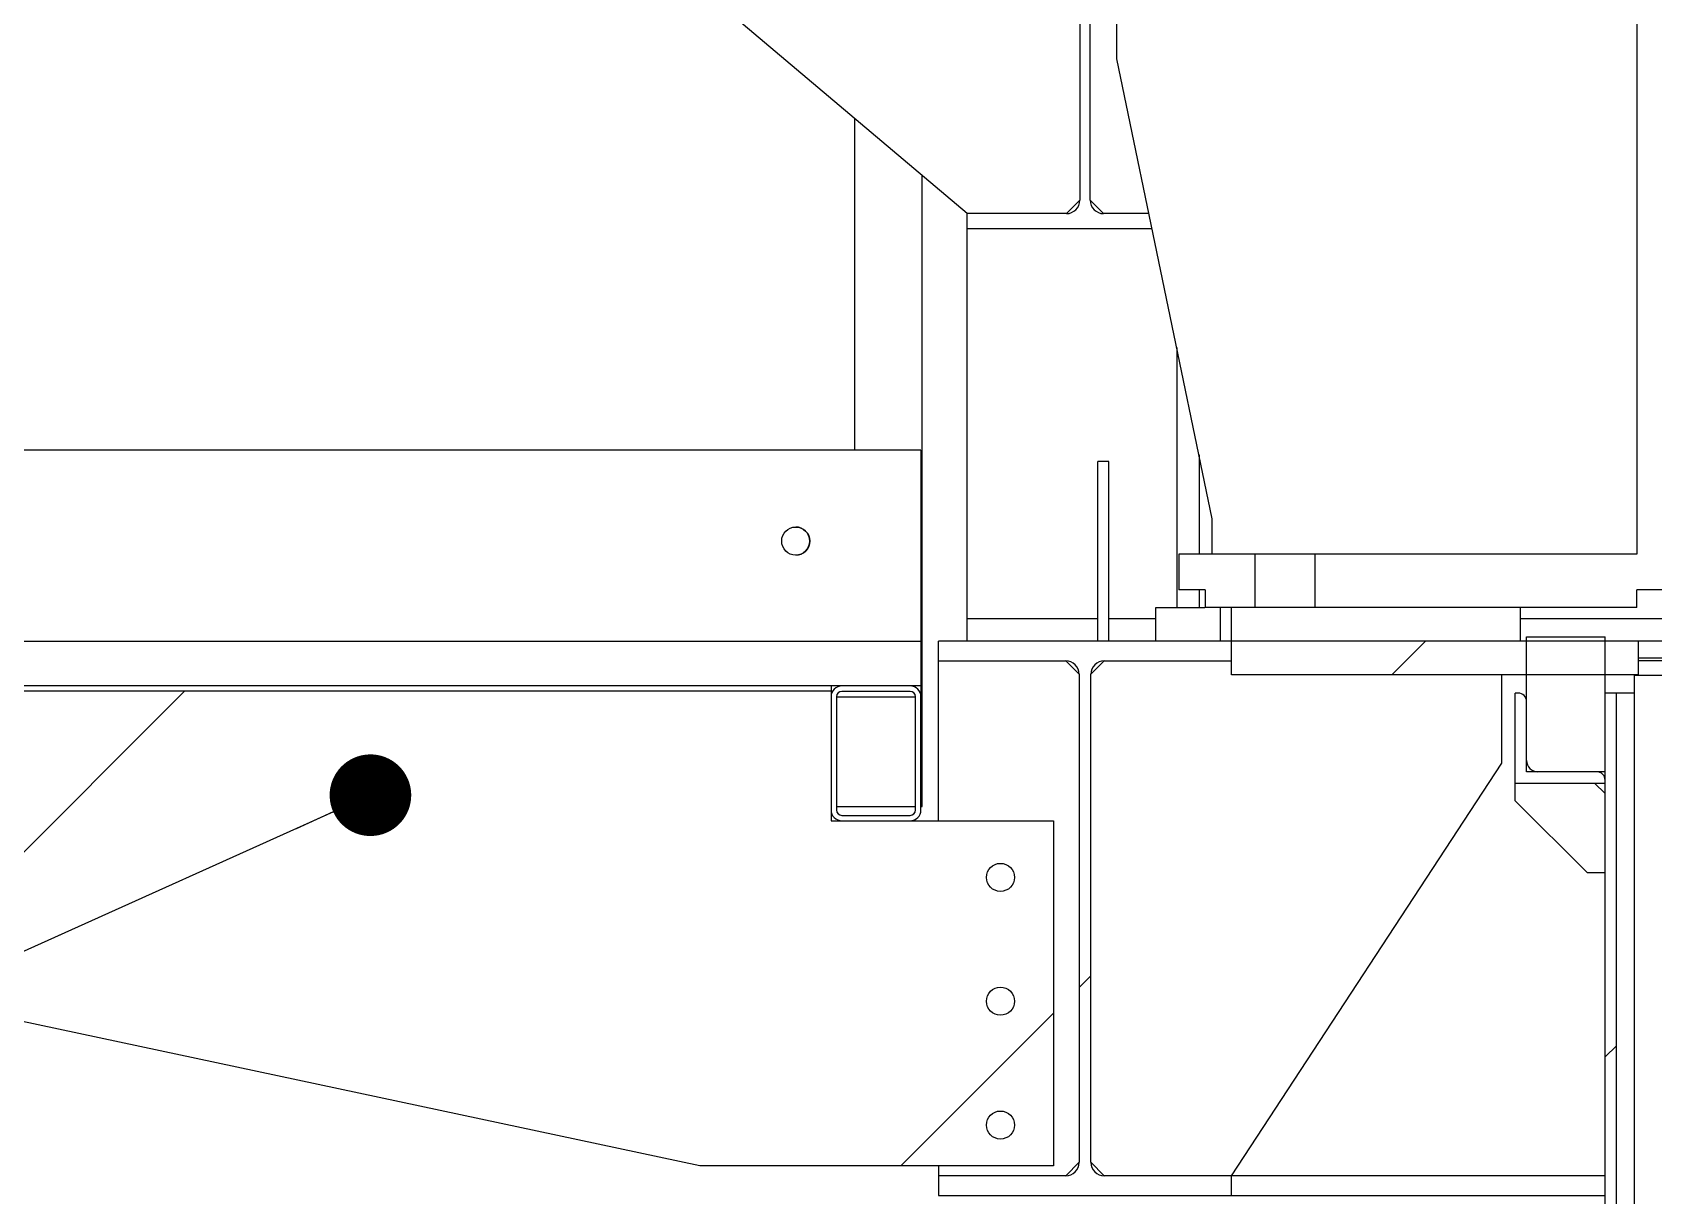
# Model space of a CAD drawing. Header units: millimetres. Extents: x 1293 to 41893, y 1011 to 26911.
# Drawn here: x 22596 to 23207, y 14830 to 15268 of the extents above; entities that cross this region are included whole.
import ezdxf

# ---------------------------------------------------------------- set-up
doc = ezdxf.new("R2010")
doc.units = ezdxf.units.MM
doc.header["$LTSCALE"] = 50
for name, color, linetype in [('CAPA_1', 7, 'Continuous'), ('MAQUINAS', 11, 'Continuous'), ('STRUC', 4, 'Continuous')]:
    doc.layers.add(name, color=color, linetype=linetype)
doc.dimstyles.new('SLDDIMSTYLE2', dxfattribs={"dimtxt": 0.18, "dimasz": 30.769231, "dimexe": 0, "dimexo": 0.0625, "dimgap": 0, "dimtad": 0, "dimtih": 1, "dimtoh": 1, "dimdec": 0, "dimrnd": 1e-09, "dimzin": 0, "dimdsep": 46, "dimtxsty": 'Standard', "dimblk1": 'DOT', "dimblk2": 'DOT', "dimsah": 1, "dimcen": 0.09, "dimadec": 0, "dimazin": 0, "dimtfac": 30.769231, "dimtdec": 0, "dimtofl": 0, "dimtmove": 0, "dimatfit": 3, "dimldrblk": 'DOT', "dimfxl": 1, "dimfrac": 2, "dimtolj": 1, "dimtzin": 0, "dimarcsym": 0})

# ---------------------------------------------------------------- blocks, each defined once
blk = doc.blocks.new('_Dot')
at = {"color": 0, "linetype": 'ByBlock', "lineweight": -2}
blk.add_line((-0.5, 0), (-1, 0), dxfattribs=at)
at = {"color": 0, "linetype": 'ByBlock', "const_width": 0.5}
blk.add_lwpolyline([(-0.25, 0, 1), (0.25, 0, 1)], format="xyb", close=True, dxfattribs=at)

msp = doc.modelspace()

# ---------------------------------------------------------------- hatches: boundary and pattern name
at = {"layer": 'CAPA_1', "linetype": 'Continuous', "lineweight": 18}
h = msp.add_hatch(dxfattribs=at)
h.set_pattern_fill('ANSI34', color=256, scale=50, style=0)
h.paths.add_polyline_path([(22930.7065232, 15038.6943679), (22321.1065232, 15038.6943679), (22321.1065232, 15021.7610346), (22930.7065232, 15021.7610346)], flags=0)
h = msp.add_hatch(dxfattribs=at)
h.set_pattern_fill('ANSI32', color=256, scale=50, angle=3e-322, style=0)
edge = h.paths.add_edge_path(flags=0)
edge.add_line((22937.3731899, 14837.1717012), (22937.3731899, 14829.7210346))
edge.add_line((22937.3731899, 14829.7210346), (23047.7785232, 14829.7210346))
edge.add_line((23047.7785232, 14829.7210346), (23047.7785232, 14837.1717012))
edge.add_line((23047.7785232, 14837.1717012), (22999.8571899, 14837.1717012))
edge.add_arc((22999.8571899, 14842.2517012), 5.08, 180, 270, ccw=False)
edge.add_line((22994.7771899, 14842.2517012), (22994.7771899, 15026.1477012))
edge.add_arc((22999.8571899, 15026.1477012), 5.08, 90, 180, ccw=False)
edge.add_line((22999.8571899, 15031.2277012), (23047.7785232, 15031.2277012))
edge.add_line((23047.7785232, 15031.2277012), (23047.7785232, 15038.6783679))
edge.add_line((23047.7785232, 15038.6783679), (22937.3731899, 15038.6783679))
edge.add_line((22937.3731899, 15038.6783679), (22937.3731899, 15031.2277012))
edge.add_line((22937.3731899, 15031.2277012), (22985.2945232, 15031.2277012))
edge.add_arc((22985.2945232, 15026.1477012), 5.08, 0, 90, ccw=False)
edge.add_line((22990.3745232, 15026.1477012), (22990.3745232, 14842.2517012))
edge.add_arc((22985.2945232, 14842.2517012), 5.08, 270, 360, ccw=False)
edge.add_line((22985.2945232, 14837.1717012), (22937.3731899, 14837.1717012))
h = msp.add_hatch(dxfattribs=at)
h.set_pattern_fill('ANSI32', color=256, scale=50, angle=3e-322, style=0)
h.paths.add_polyline_path([(23047.7785232, 15025.9783679), (23201.1118566, 15025.9783679), (23201.1118566, 15038.6783679), (23047.7785232, 15038.6783679)], flags=0)
h = msp.add_hatch(dxfattribs=at)
h.set_pattern_fill('ANSI31', color=256, scale=50, style=0)
h.paths.add_polyline_path([(23188.6758566, 14989.4210346), (23188.6758566, 15040.2210346), (23159.0425232, 15040.2210346), (23159.0425232, 14989.4210346)], flags=0)
h = msp.add_hatch(dxfattribs=at)
h.set_pattern_fill('ANSI32', color=256, scale=50, angle=3e-322, style=0)
h.paths.add_polyline_path([(22847.3731899, 14840.9610346), (22980.7065232, 14840.9610346), (22980.7065232, 14970.9610346), (22896.8398566, 14970.9610346), (22896.8398566, 15009.0610346), (22896.8398566, 15019.9668543), (22363.3931899, 15019.9668543), (22363.3931899, 15009.0610346), (22363.3931899, 15002.7110346), (22357.0431899, 15002.7110346), (22357.0431899, 15017.5277012), (22310.7065232, 15017.5277012), (22310.7065232, 14955.0943679)], flags=0)
edge = h.paths.add_edge_path(flags=0)
edge.add_arc((22960.7065232, 14902.9610346), 5.2916667, 0, 360)
edge = h.paths.add_edge_path(flags=0)
edge.add_arc((22960.7065232, 14949.6277012), 5.2916667, 0, 360)
edge = h.paths.add_edge_path(flags=0)
edge.add_arc((22960.7065232, 14856.2943679), 5.2916667, 0, 360)
h = msp.add_hatch(dxfattribs=at)
h.set_pattern_fill('ANSI32', color=256, scale=50, angle=3e-322, style=0)
edge = h.paths.add_edge_path(flags=0)
edge.add_line((22900.9038566, 14970.9610346), (22926.6425232, 14970.9610346))
edge.add_arc((22926.6425232, 14975.0250346), 4.064, 270, 360)
edge.add_line((22930.7065232, 14975.0250346), (22930.7065232, 15017.6970346))
edge.add_arc((22926.6425232, 15017.6970346), 4.064, 0, 90)
edge.add_line((22926.6425232, 15021.7610346), (22900.9038566, 15021.7610346))
edge.add_arc((22900.9038566, 15017.6970346), 4.064, 90, 180)
edge.add_line((22896.8398566, 15017.6970346), (22896.8398566, 14975.0250346))
edge.add_arc((22900.9038566, 14975.0250346), 4.064, 180, 270)
edge = h.paths.add_edge_path(flags=0)
edge.add_arc((22900.9038566, 14975.0250346), 2.032, 180, 270, ccw=False)
edge.add_line((22898.8718566, 14975.0250346), (22898.8718566, 15017.6970346))
edge.add_arc((22900.9038566, 15017.6970346), 2.032, 90, 180, ccw=False)
edge.add_line((22900.9038566, 15019.7290346), (22926.6425232, 15019.7290346))
edge.add_arc((22926.6425232, 15017.6970346), 2.032, 0, 90, ccw=False)
edge.add_line((22928.6745232, 15017.6970346), (22928.6745232, 14975.0250346))
edge.add_arc((22926.6425232, 14975.0250346), 2.032, 270, 360, ccw=False)
edge.add_line((22926.6425232, 14972.9930346), (22900.9038566, 14972.9930346))
h = msp.add_hatch(dxfattribs=at)
h.set_pattern_fill('ANSI32', color=256, scale=50, style=0)
edge = h.paths.add_edge_path(flags=0)
edge.add_line((23154.8091899, 15019.0543679), (23154.8091899, 14985.1877012))
edge.add_line((23154.8091899, 14985.1877012), (23188.6758566, 14985.1877012))
edge.add_line((23188.6758566, 14985.1877012), (23188.6758566, 14986.2460346))
edge.add_arc((23185.5008566, 14986.2460346), 3.175, 0, 90)
edge.add_line((23185.5008566, 14989.4210346), (23163.2758566, 14989.4210346))
edge.add_arc((23163.2758566, 14993.6543679), 4.2333333, 180, 270, ccw=False)
edge.add_line((23159.0425232, 14993.6543679), (23159.0425232, 15015.8793679))
edge.add_arc((23155.8675232, 15015.8793679), 3.175, 0, 90)
edge.add_line((23155.8675232, 15019.0543679), (23154.8091899, 15019.0543679))
h = msp.add_hatch(dxfattribs=at)
h.set_pattern_fill('ANSI32', color=256, scale=50, angle=3e-322, style=0)
h.paths.add_polyline_path([(23192.9091899, 14702.3877012), (23192.9091899, 15019.0543679), (23188.6758566, 15019.0543679), (23188.6758566, 14702.3877012)], flags=0)

# ---------------------------------------------------------------- linework, layer by layer
at = {"color": 7, "linetype": 'Continuous', "lineweight": 25}
for p, q in [((22990.6285232, 15321.3437012), (22990.6285232, 15204.8423679)), ((22994.5231899, 15204.8423679), (22994.5231899, 15321.3437012)), ((22948.1258566, 15199.7623679), (22831.6925232, 15298.1450346)), ((22905.8365232, 15110.6610346), (22905.8365232, 15235.4955834)), ((22931.2365232, 14976.3610346), (22931.2365232, 15214.0333469)), ((22990.6285232, 15204.8423679), (22985.5485232, 15199.7623679)), ((22999.6031899, 15199.7623679), (22994.5231899, 15204.8423679)), ((22985.5485232, 15199.7623679), (22948.1258566, 15199.7623679)), ((22948.1258566, 15038.6783679), (22948.1258566, 15199.7623679)), ((23016.6807181, 15199.7623679), (22999.6031899, 15199.7623679)), ((22948.1258566, 15194.1743679), (23017.8413027, 15194.1743679)), ((23027.1598566, 15149.3072568), (23027.1598566, 15051.3783679)), ((22930.7065232, 15110.6610346), (22310.7065232, 15110.6610346)), ((22930.7065232, 15110.6610346), (22930.7065232, 15018.0568679)), ((23035.5598566, 15108.8628124), (23035.5598566, 15071.3783679)), ((22931.2365232, 15096.3610346), (22930.7065232, 15096.3610346)), ((23035.5598566, 15058.0450346), (23035.5598566, 15051.3783679)), ((23019.2425232, 15038.6783679), (23019.2425232, 15051.3783679)), ((23019.2425232, 15051.3783679), (23037.7925166, 15051.3783679)), ((23156.7925232, 15038.6783679), (23156.7925232, 15051.3783679)), ((22948.1258566, 15047.1450346), (22997.3731899, 15047.1450346)), ((23001.6065232, 15047.1450346), (23019.2425232, 15047.1450346)), ((23156.7925232, 15047.1450346), (23245.6925232, 15047.1450346)), ((22321.1065232, 15038.6943679), (22930.7065232, 15038.6943679)), ((23159.0425232, 14989.4210346), (23159.0425232, 15040.2210346)), ((23159.0425232, 15040.2210346), (23188.6758566, 15040.2210346)), ((23188.6758566, 14419.0543679), (23188.6758566, 15040.2210346)), ((23199.5758566, 15025.7210346), (23199.5758566, 14792.3877012)), ((24202.9091899, 15025.7210346), (23199.5758566, 15025.7210346)), ((22930.7065232, 15021.7610346), (22317.0565232, 15021.7610346)), ((22363.3931899, 15019.9668543), (22896.8398566, 15019.9668543)), ((22896.8398566, 15021.7610346), (22896.8398566, 14970.9610346)), ((22926.6425232, 15019.7290346), (22900.9038566, 15019.7290346)), ((23155.8675232, 15019.0543679), (23154.8091899, 15019.0543679)), ((23154.8091899, 14978.5210346), (23154.8091899, 15019.0543679)), ((23199.5758566, 15019.0543679), (23188.6758566, 15019.0543679)), ((23192.9091899, 14414.8210346), (23192.9091899, 15019.0543679)), ((22898.8718566, 15017.6970346), (22898.8718566, 14975.0250346)), ((22928.6745232, 15017.5277012), (22898.8718566, 15017.5277012)), ((22928.6745232, 14975.0250346), (22928.6745232, 15017.6970346)), ((22930.7065232, 14975.0250346), (22930.7065232, 15017.6970346)), ((23188.6758566, 14989.4210346), (23159.0425232, 14989.4210346)), ((23154.8091899, 14985.1877012), (23188.6758566, 14985.1877012)), ((23184.6758566, 14985.1877012), (23188.6758566, 14981.1877012)), ((22898.8718566, 14976.3610346), (22928.6745232, 14976.3610346)), ((22930.7065232, 14976.3610346), (22931.2365232, 14976.3610346)), ((23182.0091899, 14951.3210346), (23154.8091899, 14978.5210346)), ((22896.8398566, 14970.9610346), (22980.7065232, 14970.9610346)), ((22900.9038566, 14972.9930346), (22926.6425232, 14972.9930346)), ((22980.7065232, 14970.9610346), (22980.7065232, 14840.9610346)), ((22847.3731899, 14840.9610346), (22310.7065232, 14955.0943679)), ((23188.6758566, 14951.3210346), (23182.0091899, 14951.3210346)), ((22980.7065232, 14840.9610346), (22847.3731899, 14840.9610346))]:
    msp.add_line(p, q, dxfattribs=at)
for centre in [(22883.5065232, 15076.3610346), (22960.7065232, 14949.6277012), (22960.7065232, 14902.9610346), (22960.7065232, 14856.2943679)]:
    msp.add_circle(centre, 5.2916667, dxfattribs=at)
for centre, radius, start, end in [((22985.5485232, 15204.8423679), 5.08, 270, 0), ((22999.6031899, 15204.8423679), 5.08, 180, 270), ((22883.5031899, 15076.3610346), 5.2916667, 270.0188407272, 89.9815717307), ((22900.9038566, 15017.6970346), 4.064, 90, 180), ((22900.9038566, 15017.6970346), 2.032, 90, 180), ((22926.6425232, 15017.6970346), 4.064, 0, 90), ((22926.6425232, 15017.6970346), 2.032, 0, 90), ((23155.8675232, 15015.8793679), 3.175, 0, 90), ((23163.2758566, 14993.6543679), 4.2333333, 180, 270), ((23185.5008566, 14986.2460346), 3.175, 0, 90), ((22900.9038566, 14975.0250346), 4.064, 180, 270), ((22900.9038566, 14975.0250346), 2.032, 180, 270), ((22926.6425232, 14975.0250346), 4.064, 270, 0), ((22926.6425232, 14975.0250346), 2.032, 270, 0)]:
    msp.add_arc(centre, radius, start, end, dxfattribs=at)
at = {"layer": 'MAQUINAS', "linetype": 'Continuous', "lineweight": 25}
for p, q in [((23004.5758566, 15258.0450346), (23004.5758566, 15278.0450346)), ((23200.5758566, 15278.0450346), (23200.5758566, 15071.3783679)), ((23040.5758566, 15084.7117012), (23004.5758566, 15258.0450346)), ((23040.5758566, 15071.3783679), (23040.5758566, 15084.7117012)), ((23200.5758566, 15071.3783679), (23027.9091899, 15071.3783679)), ((23027.9091899, 15071.3783679), (23027.9091899, 15058.0450346)), ((23056.5758566, 15071.3783679), (23056.5758566, 15051.3783679)), ((23079.2425232, 15071.3783679), (23079.2425232, 15051.3783679)), ((23037.9091899, 15058.0450346), (23027.9091899, 15058.0450346)), ((23037.9091899, 15058.0450346), (23037.9091899, 15051.3783679)), ((24201.9091899, 15058.0450346), (23200.5758566, 15058.0450346)), ((23200.5758566, 15051.3783679), (23200.5758566, 15058.0450346)), ((23200.5758566, 15051.3783679), (23037.9091899, 15051.3783679))]:
    msp.add_line(p, q, dxfattribs=at)
at = {"layer": 'STRUC', "linetype": 'Continuous', "lineweight": 25}
for p, q in [((22997.3731899, 15038.6783679), (22997.3731899, 15106.4117012)), ((23001.6065232, 15106.4117012), (22997.3731899, 15106.4117012)), ((23001.6065232, 15038.6783679), (23001.6065232, 15106.4117012)), ((23043.5451899, 15051.3783679), (23043.5451899, 15038.6783679)), ((23047.7785232, 15025.9783679), (23047.7785232, 15051.3783679)), ((24465.1118566, 15038.6783679), (22937.3731899, 15038.6783679)), ((22937.3731899, 14970.9610346), (22937.3731899, 15038.6783679)), ((23201.1118566, 15038.6783679), (23201.1118566, 15025.9783679)), ((22937.3731899, 15031.2277012), (22985.2945232, 15031.2277012)), ((22985.2945232, 15031.2277012), (22990.3745232, 15026.1477012)), ((22999.8571899, 15031.2277012), (22994.7771899, 15026.1477012)), ((22999.8571899, 15031.2277012), (23047.7785232, 15031.2277012)), ((23201.1118566, 15032.3283679), (24201.3731899, 15032.3283679)), ((24201.3731899, 15031.2277012), (23201.1118566, 15031.2277012)), ((22990.3745232, 15026.1477012), (22990.3745232, 14842.2517012)), ((22994.7771899, 14842.2517012), (22994.7771899, 15026.1477012)), ((23201.1118566, 15025.9783679), (23047.7785232, 15025.9783679)), ((23149.6785232, 14992.6450346), (23149.6785232, 15025.9783679)), ((23047.7785232, 14837.1717012), (23149.6785232, 14992.6450346)), ((22990.3745232, 14842.2517012), (22985.2945232, 14837.1717012)), ((22994.7771899, 14842.2517012), (22999.8571899, 14837.1717012)), ((22937.3731899, 14840.9610346), (22937.3731899, 14829.7210346)), ((22985.2945232, 14837.1717012), (22937.3731899, 14837.1717012)), ((23188.6758566, 14837.1717012), (22999.8571899, 14837.1717012)), ((23047.7785232, 14829.7210346), (23047.7785232, 14837.1717012)), ((22937.3731899, 14829.7210346), (23188.6758566, 14829.7210346))]:
    msp.add_line(p, q, dxfattribs=at)
for centre, start, end in [((22985.2945232, 15026.1477012), 0, 90), ((22999.8571899, 15026.1477012), 90, 180), ((22985.2945232, 14842.2517012), 270, 0), ((22999.8571899, 14842.2517012), 180, 270)]:
    msp.add_arc(centre, 5.08, start, end, dxfattribs=at)

# ---------------------------------------------------------------- leaders
at = {"layer": 'CAPA_1'}
msp.add_leader([(22723.1440058, 14980.5934924), (22004.1703208, 14656.8041405)], dimstyle='SLDDIMSTYLE2', dxfattribs=at)

doc.saveas('drawing.dxf')
